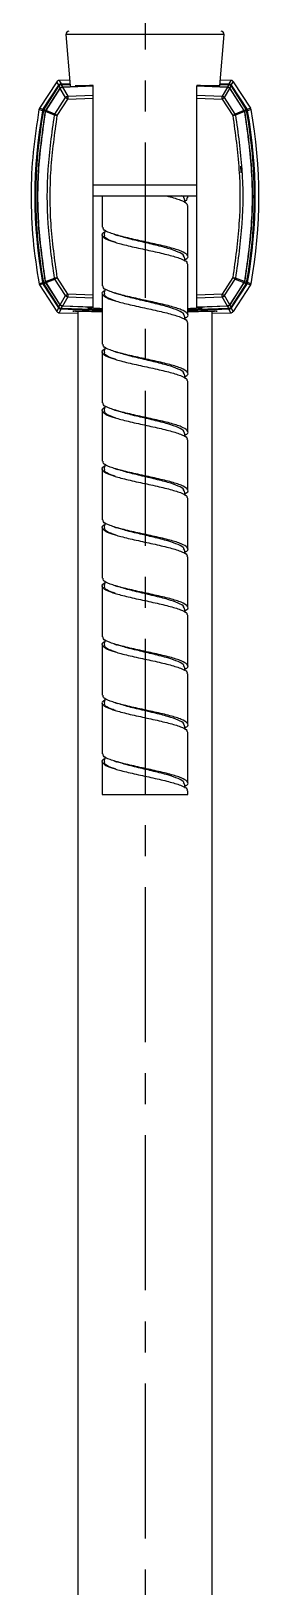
# Model space of a CAD drawing. Header units: millimetres. Extents: x 6110 to 6704, y -2661 to -1821.
# Drawn here: x 6573.2 to 6582.5, y -2282.8 to -2219.1 of the extents above; entities that cross this region are included whole.
import ezdxf

# ---------------------------------------------------------------- set-up
doc = ezdxf.new("R2010")
doc.units = ezdxf.units.MM
doc.header["$LTSCALE"] = 0.1
doc.linetypes.add('CENTERX2', pattern=[101.6, 63.5, -12.7, 12.7, -12.7])
doc.layers.get('0').update_dxf_attribs({"lineweight": 15})
doc.layers.add('CENTER', color=1, linetype='CENTERX2')

msp = doc.modelspace()

# ---------------------------------------------------------------- linework, layer by layer
at = {"linetype": 'Continuous', "lineweight": 25}
for p, q in [((6574.6031, -2219.2164), (6574.7788, -2221.3249)), ((6578.4939, -2219.2164), (6574.6031, -2219.2164)), ((6581.0805, -2219.2164), (6578.4939, -2219.2164)), ((6580.9048, -2221.3249), (6581.0805, -2219.2164)), ((6574.2296, -2221.1531), (6573.518, -2222.2406)), ((6574.3137, -2221.2995), (6574.2296, -2221.1531)), ((6574.3277, -2221.0967), (6574.3227, -2221.0971)), ((6574.7589, -2221.0855), (6574.3277, -2221.0967)), ((6574.3277, -2221.0967), (6574.4119, -2221.2431)), ((6581.356, -2221.0967), (6580.9248, -2221.0855)), ((6581.356, -2221.0967), (6581.2717, -2221.2431)), ((6581.356, -2221.0967), (6581.361, -2221.0971)), ((6581.37, -2221.2995), (6581.4541, -2221.1531)), ((6581.4541, -2221.1531), (6582.1659, -2222.241)), ((6573.661, -2222.297), (6574.3137, -2221.2995)), ((6573.6979, -2222.2979), (6574.3132, -2221.338)), ((6573.7805, -2222.3303), (6574.3623, -2221.4227)), ((6573.7889, -2222.3357), (6574.3707, -2221.428)), ((6574.1522, -2222.4776), (6574.5862, -2221.8004)), ((6574.3132, -2221.338), (6574.3623, -2221.4227)), ((6574.3707, -2221.428), (6574.3623, -2221.4227)), ((6574.5862, -2221.8004), (6574.3707, -2221.428)), ((6574.4119, -2221.2431), (6574.7706, -2221.2258)), ((6574.4121, -2221.2806), (6574.7737, -2221.2632)), ((6574.4121, -2221.2806), (6574.4613, -2221.3653)), ((6574.4613, -2221.3653), (6575.7169, -2221.314)), ((6574.4613, -2221.3653), (6574.4618, -2221.3752)), ((6574.4618, -2221.3752), (6575.7168, -2221.324)), ((6574.4618, -2221.3752), (6574.6777, -2221.7476)), ((6574.6777, -2221.7476), (6575.7168, -2221.7066)), ((6575.7169, -2221.314), (6575.7168, -2221.308)), ((6575.7168, -2221.324), (6575.7168, -2221.314)), ((6575.7168, -2221.7066), (6575.7168, -2221.324)), ((6579.9668, -2221.308), (6579.9668, -2221.314)), ((6579.9668, -2221.314), (6581.2224, -2221.3653)), ((6579.9668, -2221.314), (6579.9668, -2221.324)), ((6579.9668, -2221.324), (6581.2219, -2221.3752)), ((6579.9668, -2221.7066), (6579.9668, -2221.324)), ((6579.9668, -2221.7066), (6581.006, -2221.7476)), ((6580.91, -2221.2632), (6581.2716, -2221.2806)), ((6580.9131, -2221.2258), (6581.2717, -2221.2431)), ((6581.2219, -2221.3752), (6581.006, -2221.7476)), ((6581.0974, -2221.8005), (6581.313, -2221.428)), ((6581.5315, -2222.4776), (6581.0974, -2221.8005)), ((6581.2219, -2221.3752), (6581.2224, -2221.3653)), ((6581.2274, -2221.3656), (6581.2219, -2221.3752)), ((6581.2716, -2221.2806), (6581.2224, -2221.3653)), ((6581.2274, -2221.3656), (6581.2224, -2221.3653)), ((6581.313, -2221.428), (6581.3213, -2221.4227)), ((6581.313, -2221.428), (6581.8947, -2222.3357)), ((6581.3213, -2221.4227), (6581.3705, -2221.338)), ((6581.9031, -2222.3303), (6581.3213, -2221.4227)), ((6581.37, -2221.2995), (6582.0226, -2222.297)), ((6581.3705, -2221.338), (6581.9857, -2222.2979)), ((6573.518, -2222.2406), (6573.5001, -2222.2853)), ((6573.6426, -2222.3433), (6573.5001, -2222.2853)), ((6573.661, -2222.297), (6573.518, -2222.2406)), ((6573.7627, -2222.3757), (6573.6801, -2222.3432)), ((6573.7805, -2222.3303), (6573.6979, -2222.2979)), ((6573.7627, -2222.3757), (6573.7805, -2222.3303)), ((6573.7725, -2222.3775), (6573.7628, -2222.3757)), ((6573.7725, -2222.3775), (6573.7889, -2222.3357)), ((6574.1357, -2222.5199), (6573.7725, -2222.3775)), ((6573.7889, -2222.3357), (6573.7805, -2222.3303)), ((6574.1522, -2222.4776), (6573.7889, -2222.3357)), ((6574.2491, -2222.5397), (6574.6831, -2221.8625)), ((6574.6831, -2221.8625), (6575.7168, -2221.8217)), ((6575.7168, -2229.8903), (6575.7168, -2221.8217)), ((6579.9668, -2229.8903), (6579.9668, -2221.8217)), ((6579.9668, -2221.8217), (6581.0005, -2221.8625)), ((6581.0005, -2221.8625), (6581.4346, -2222.5397)), ((6581.8947, -2222.3357), (6581.5315, -2222.4776)), ((6581.9111, -2222.3775), (6581.548, -2222.5199)), ((6581.9031, -2222.3303), (6581.8947, -2222.3357)), ((6581.8947, -2222.3357), (6581.9111, -2222.3775)), ((6581.9857, -2222.2979), (6581.9031, -2222.3303)), ((6581.9031, -2222.3303), (6581.9209, -2222.3758)), ((6581.9209, -2222.3758), (6581.9111, -2222.3775)), ((6582.0035, -2222.3432), (6581.9209, -2222.3758)), ((6582.1659, -2222.241), (6582.0226, -2222.297)), ((6582.1835, -2222.2853), (6582.0411, -2222.3433)), ((6582.1835, -2222.2853), (6582.1659, -2222.241)), ((6574.1357, -2222.5199), (6574.1522, -2222.4776)), ((6581.5315, -2222.4776), (6581.548, -2222.5199)), ((6581.7799, -2224.8848), (6581.7638, -2224.606)), ((6575.7168, -2225.3726), (6578.3906, -2225.3726)), ((6578.3906, -2225.3726), (6579.9668, -2225.3726)), ((6576.0918, -2225.831), (6576.0918, -2227.1089)), ((6579.5918, -2225.9109), (6579.5918, -2225.831)), ((6579.5918, -2228.3068), (6579.5918, -2226.2263)), ((6576.0918, -2227.4242), (6576.0918, -2229.5047)), ((6579.5918, -2230.7026), (6579.5918, -2228.6222)), ((6573.5003, -2229.4277), (6573.6426, -2229.3687)), ((6573.5003, -2229.4277), (6573.5178, -2229.471)), ((6573.5178, -2229.471), (6573.661, -2229.415)), ((6574.3137, -2230.4126), (6573.661, -2229.415)), ((6573.6801, -2229.3689), (6573.7627, -2229.3363)), ((6573.6979, -2229.4142), (6573.7805, -2229.3818)), ((6574.3132, -2230.3741), (6573.6979, -2229.4142)), ((6573.7805, -2229.3818), (6573.7627, -2229.3363)), ((6573.7628, -2229.3363), (6573.7725, -2229.3346)), ((6573.7725, -2229.3346), (6574.1357, -2229.1922)), ((6573.7889, -2229.3764), (6573.7725, -2229.3346)), ((6573.7805, -2229.3818), (6573.7889, -2229.3764)), ((6574.3623, -2230.2894), (6573.7805, -2229.3818)), ((6573.7889, -2229.3764), (6574.1522, -2229.2345)), ((6574.3707, -2230.2841), (6573.7889, -2229.3764)), ((6574.1522, -2229.2345), (6574.1357, -2229.1922)), ((6574.5862, -2229.9116), (6574.1522, -2229.2345)), ((6574.6831, -2229.8496), (6574.249, -2229.1724)), ((6581.4346, -2229.1724), (6581.0005, -2229.8496)), ((6581.0974, -2229.9117), (6581.5315, -2229.2345)), ((6581.8947, -2229.3764), (6581.313, -2230.2841)), ((6581.3213, -2230.2894), (6581.9031, -2229.3818)), ((6582.0226, -2229.415), (6581.37, -2230.4126)), ((6581.9857, -2229.4142), (6581.3705, -2230.3741)), ((6581.548, -2229.1922), (6581.5315, -2229.2345)), ((6581.5315, -2229.2345), (6581.8947, -2229.3764)), ((6581.9111, -2229.3346), (6581.548, -2229.1922)), ((6581.9111, -2229.3346), (6581.8947, -2229.3764)), ((6581.9031, -2229.3818), (6581.8947, -2229.3764)), ((6581.9209, -2229.3363), (6581.9031, -2229.3818)), ((6581.9031, -2229.3818), (6581.9857, -2229.4142)), ((6581.9209, -2229.3363), (6581.9111, -2229.3346)), ((6582.0035, -2229.3689), (6581.9209, -2229.3363)), ((6582.0226, -2229.415), (6582.1656, -2229.4715)), ((6582.1835, -2229.4272), (6582.0411, -2229.3687)), ((6582.1656, -2229.4715), (6582.1834, -2229.4272)), ((6573.5178, -2229.471), (6574.2296, -2230.559)), ((6574.3707, -2230.2841), (6574.5862, -2229.9116)), ((6574.6777, -2229.9645), (6574.4618, -2230.3369)), ((6574.6777, -2229.9645), (6575.7168, -2230.0055)), ((6575.7168, -2229.8903), (6574.6831, -2229.8496)), ((6575.7168, -2230.3881), (6575.7168, -2230.0055)), ((6576.0918, -2229.8201), (6576.0918, -2231.9005)), ((6581.0005, -2229.8496), (6579.9668, -2229.8903)), ((6579.9668, -2230.0055), (6581.006, -2229.9645)), ((6579.9668, -2230.3881), (6579.9668, -2230.0055)), ((6581.2219, -2230.3369), (6581.006, -2229.9645)), ((6581.313, -2230.2841), (6581.0974, -2229.9117)), ((6582.1656, -2229.4715), (6581.4541, -2230.559)), ((6574.2296, -2230.559), (6574.3137, -2230.4126)), ((6574.3132, -2230.3741), (6574.3623, -2230.2894)), ((6574.3277, -2230.6154), (6574.3227, -2230.615)), ((6574.3277, -2230.6154), (6574.4119, -2230.469)), ((6574.3277, -2230.6154), (6575.0918, -2230.6352)), ((6574.3623, -2230.2894), (6574.3707, -2230.2841)), ((6574.4121, -2230.4315), (6574.4613, -2230.3468)), ((6574.4613, -2230.3468), (6574.4618, -2230.3369)), ((6575.7169, -2230.398), (6574.4613, -2230.3468)), ((6575.7168, -2230.3881), (6574.4618, -2230.3369)), ((6575.0918, -2230.5421), (6575.0918, -2297.8826)), ((6575.7167, -2230.4148), (6575.7169, -2230.398)), ((6575.7168, -2230.398), (6575.7168, -2230.3881)), ((6581.2224, -2230.3468), (6579.9667, -2230.398)), ((6579.9667, -2230.398), (6579.9668, -2230.4148)), ((6581.2219, -2230.3369), (6579.9668, -2230.3881)), ((6579.9668, -2230.398), (6579.9668, -2230.3881)), ((6580.5918, -2297.8826), (6580.5918, -2230.5421)), ((6580.5918, -2230.6352), (6581.356, -2230.6154)), ((6581.2224, -2230.3468), (6581.2219, -2230.3369)), ((6581.2716, -2230.4315), (6581.2224, -2230.3468)), ((6581.356, -2230.6154), (6581.2717, -2230.469)), ((6581.3213, -2230.2894), (6581.313, -2230.2841)), ((6581.3705, -2230.3741), (6581.3213, -2230.2894)), ((6581.356, -2230.6154), (6581.361, -2230.615)), ((6581.4541, -2230.559), (6581.37, -2230.4126)), ((6579.5918, -2233.0984), (6579.5918, -2231.018)), ((6576.0918, -2232.2159), (6576.0918, -2234.2964)), ((6579.5918, -2235.4943), (6579.5918, -2233.4138)), ((6576.0918, -2234.6117), (6576.0918, -2236.6922)), ((6579.5918, -2237.8901), (6579.5918, -2235.8097)), ((6576.0918, -2237.0076), (6576.0918, -2239.088)), ((6579.5918, -2240.2859), (6579.5918, -2238.2055)), ((6576.0918, -2239.4034), (6576.0918, -2241.4839)), ((6579.5918, -2242.6818), (6579.5918, -2240.6013)), ((6576.0918, -2241.7992), (6576.0918, -2243.8797)), ((6579.5918, -2245.0776), (6579.5918, -2242.9971)), ((6576.0918, -2244.1951), (6576.0918, -2246.2755)), ((6579.5918, -2247.4734), (6579.5918, -2245.393)), ((6576.0918, -2246.5909), (6576.0918, -2248.6714)), ((6579.5918, -2249.8693), (6579.5918, -2247.7888)), ((6576.0918, -2248.9867), (6576.0918, -2250.331)), ((6576.0918, -2250.331), (6579.5918, -2250.331)), ((6579.5918, -2250.331), (6579.5918, -2250.1846))]:
    msp.add_line(p, q, dxfattribs=at)
at = {"linetype": 'Continuous', "lineweight": 25, "flags": 128}
for points in [[(6574.6777, -2221.7476), (6574.6781, -2221.7559), (6574.6786, -2221.7665), (6574.6792, -2221.7792), (6574.6799, -2221.7936), (6574.6806, -2221.8095), (6574.6814, -2221.8265), (6574.6822, -2221.8443), (6574.6831, -2221.8625)], [(6581.006, -2229.9645), (6581.0056, -2229.9562), (6581.0051, -2229.9456), (6581.0045, -2229.9329), (6581.0038, -2229.9185), (6581.003, -2229.9026), (6581.0022, -2229.8855), (6581.0014, -2229.8678), (6581.0005, -2229.8496)], [(6576.0918, -2230.5334), (6575.2689, -2230.5071), (6574.4119, -2230.469)], [(6576.0918, -2230.4959), (6575.269, -2230.4696), (6574.4121, -2230.4315)], [(6581.2716, -2230.4315), (6580.4146, -2230.4696), (6579.5918, -2230.4959)], [(6581.2717, -2230.469), (6580.4147, -2230.5071), (6579.5918, -2230.5334)]]:
    msp.add_lwpolyline(points, dxfattribs=at)
at = {"linetype": 'Continuous', "lineweight": 25}
for centre, radius, start, end in [((6574.7277, -2219.206), 0.125, 90, 184.763642), ((6580.956, -2219.206), 0.125, 355.236358, 90), ((6593.1793, -2225.856), 19.85, 169.807163, 190.192837), ((6593.2168, -2225.856), 19.85, 169.806807, 190.193191), ((6562.4668, -2225.856), 19.85, 349.806807, 10.193191), ((6562.5043, -2225.856), 19.85, 349.807163, 10.192837), ((6562.5043, -2225.856), 20.0005, 349.71435, 10.284188)]:
    msp.add_arc(centre, radius, start, end, dxfattribs=at)
for centre, major_axis, ratio, start_param, end_param in [((6574.3328, -2221.2191), (0.0908, 0.0862), 0.9774742, 1.7677871, 1.8079454), ((6581.3509, -2221.2191), (0.0908, -0.0862), 0.9774742, 1.3336791, 1.3737923), ((6574.4184, -2221.4054), (-0.0627, 0.1081), 0.9999518, 5.8083542, 6.7583587), ((6574.4183, -2221.3679), (0.0623, -0.1084), 0.9999521, 2.6709986, 3.6116204), ((6581.2652, -2221.4054), (0.0627, 0.1081), 0.9999518, 5.8080229, 6.7580101), ((6581.2654, -2221.3679), (-0.0623, -0.1084), 0.9999521, 2.6715332, 3.6121875), ((6573.8032, -2222.3653), (-0.1164, 0.0456), 0.9999604, 6.0869218, 6.4790046), ((6581.8805, -2222.3653), (-0.1164, -0.0456), 0.9999604, 2.9457691, 3.3378683), ((6573.8032, -2229.3467), (-0.1164, -0.0456), 0.9999604, 6.0873617, 6.4794551), ((6581.8805, -2229.3467), (-0.1164, 0.0456), 0.9999604, 2.9453287, 3.3374119), ((6574.3328, -2230.493), (0.0908, -0.0862), 0.9774742, 4.4752717, 4.5154051), ((6574.4184, -2230.3066), (-0.0627, -0.1081), 0.9999518, 5.8080228, 6.758015), ((6574.4183, -2230.3441), (-0.0623, -0.1084), 0.9999521, 5.8131576, 6.7537794), ((6581.2652, -2230.3066), (0.0627, -0.1081), 0.9999518, 5.8083542, 6.7583587), ((6581.2654, -2230.3441), (-0.0623, 0.1084), 0.9999521, 2.6710164, 3.6116204), ((6581.3509, -2230.493), (0.0908, 0.0862), 0.9774742, 4.9093692, 4.9495382)]:
    msp.add_ellipse(centre, major_axis=major_axis, ratio=ratio, start_param=start_param, end_param=end_param, dxfattribs=at)
for points, knots in [([(6574.3227, -2221.0971), (6574.3091, -2221.0997), (6574.282, -2221.1048), (6574.2513, -2221.1255), (6574.2376, -2221.1426), (6574.2324, -2221.1489)], [0, 0, 0, 0, 0.3850176, 0.7698138, 1, 1, 1, 1]), ([(6581.4512, -2221.1489), (6581.4422, -2221.1385), (6581.424, -2221.1177), (6581.3907, -2221.1016), (6581.3691, -2221.0983), (6581.361, -2221.0971)], [0, 0, 0, 0, 0.3850283, 0.7698471, 1, 1, 1, 1]), ([(6574.3623, -2221.4227), (6574.3682, -2221.4147), (6574.3801, -2221.3987), (6574.4043, -2221.3811), (6574.4317, -2221.3688), (6574.4514, -2221.3664), (6574.4613, -2221.3653)], [0, 0, 0, 0, 0.2499525, 0.4999909, 0.7500142, 1, 1, 1, 1]), ([(6574.3707, -2221.428), (6574.3765, -2221.4212), (6574.3882, -2221.4075), (6574.4105, -2221.3917), (6574.4352, -2221.3798), (6574.4529, -2221.3767), (6574.4618, -2221.3752)], [0, 0, 0, 0, 0.2498691, 0.5002017, 0.7500208, 1, 1, 1, 1]), ([(6574.5862, -2221.8004), (6574.5928, -2221.7929), (6574.6046, -2221.7793), (6574.6278, -2221.7633), (6574.6519, -2221.7523), (6574.6696, -2221.749), (6574.6777, -2221.7476)], [0, 0, 0, 0, 0.2769608, 0.5000139, 0.7712103, 1, 1, 1, 1]), ([(6574.6831, -2221.8625), (6574.6728, -2221.8559), (6574.6523, -2221.8428), (6574.6243, -2221.8248), (6574.6007, -2221.8097), (6574.591, -2221.8035), (6574.5862, -2221.8004)], [0, 0, 0, 0, 0.2500203, 0.5000176, 0.7500089, 1, 1, 1, 1]), ([(6575.7168, -2221.308), (6575.5088, -2221.3132), (6575.1804, -2221.3214), (6575.0365, -2221.3238), (6574.9837, -2221.3247)], [0, 0, 0, 0, 0.6337833, 1, 1, 1, 1]), ([(6575.7168, -2221.8217), (6575.7168, -2221.8096), (6575.7168, -2221.7852), (6575.7168, -2221.752), (6575.7168, -2221.7237), (6575.7168, -2221.7123), (6575.7168, -2221.7066)], [0, 0, 0, 0, 0.248803, 0.4979326, 0.7478117, 1, 1, 1, 1]), ([(6580.8596, -2221.3247), (6580.8565, -2221.3258), (6580.8469, -2221.3292), (6580.5563, -2221.3223), (6580.1634, -2221.3127), (6579.9668, -2221.308)], [0, 0, 0, 0, 0.1915689, 0.5955999, 1, 1, 1, 1]), ([(6579.9668, -2221.8217), (6579.9668, -2221.8094), (6579.9668, -2221.7849), (6579.9668, -2221.7517), (6579.9668, -2221.7235), (6579.9668, -2221.7122), (6579.9668, -2221.7066)], [0, 0, 0, 0, 0.2509037, 0.5021793, 0.7499007, 1, 1, 1, 1]), ([(6581.0005, -2221.8625), (6581.0011, -2221.8503), (6581.0023, -2221.826), (6581.0038, -2221.7944), (6581.0048, -2221.7715), (6581.0055, -2221.7579), (6581.0058, -2221.7514), (6581.0059, -2221.7487), (6581.006, -2221.7479), (6581.006, -2221.7477), (6581.006, -2221.7476)], [0, 0, 0, 0, 0.2497495, 0.4994869, 0.7094614, 0.862969, 0.9598319, 0.9870005, 0.9952414, 1, 1, 1, 1]), ([(6581.0005, -2221.8625), (6581.0108, -2221.8559), (6581.0313, -2221.8428), (6581.0594, -2221.8248), (6581.083, -2221.8097), (6581.0926, -2221.8035), (6581.0974, -2221.8005)], [0, 0, 0, 0, 0.2500093, 0.4999966, 0.7499798, 1, 1, 1, 1]), ([(6581.006, -2221.7476), (6581.0158, -2221.7495), (6581.0335, -2221.7529), (6581.0589, -2221.7651), (6581.0805, -2221.7805), (6581.0921, -2221.7942), (6581.0974, -2221.8005)], [0, 0, 0, 0, 0.2770485, 0.4997481, 0.7712801, 1, 1, 1, 1]), ([(6581.2219, -2221.3752), (6581.2307, -2221.3769), (6581.2483, -2221.3802), (6581.2732, -2221.3917), (6581.2956, -2221.4074), (6581.3072, -2221.4212), (6581.313, -2221.428)], [0, 0, 0, 0, 0.2499374, 0.5003121, 0.7501973, 1, 1, 1, 1]), ([(6581.2274, -2221.3656), (6581.2368, -2221.3671), (6581.2556, -2221.37), (6581.2815, -2221.3825), (6581.3044, -2221.3997), (6581.3157, -2221.415), (6581.3213, -2221.4227)], [0, 0, 0, 0, 0.2499901, 0.5000188, 0.7499527, 1, 1, 1, 1]), ([(6573.5001, -2222.2853), (6573.4097, -2222.8673), (6573.2289, -2224.0312), (6573.1556, -2225.8176), (6573.2216, -2227.624), (6573.4074, -2228.8265), (6573.5003, -2229.4277)], [0, 0, 0, 0, 0.2459439, 0.4918866, 0.7459429, 1, 1, 1, 1]), ([(6573.7627, -2229.3363), (6573.6529, -2228.5665), (6573.4334, -2227.0269), (6573.4334, -2224.6851), (6573.6529, -2223.1455), (6573.7627, -2222.3757)], [0, 0, 0, 0, 0.3333334, 0.6666666, 1, 1, 1, 1]), ([(6573.7725, -2229.3346), (6573.6628, -2228.5652), (6573.4433, -2227.0264), (6573.4433, -2224.6857), (6573.6628, -2223.1469), (6573.7725, -2222.3775)], [0, 0, 0, 0, 0.33333302, 0.66666483, 1, 1, 1, 1]), ([(6573.6426, -2222.3433), (6573.6463, -2222.3296), (6573.6507, -2222.3134), (6573.6596, -2222.2993), (6573.661, -2222.297)], [0, 0, 0, 0, 0.8414679, 1, 1, 1, 1]), ([(6581.9111, -2222.3775), (6582.0209, -2223.1469), (6582.2403, -2224.6857), (6582.2403, -2227.0264), (6582.0209, -2228.5652), (6581.9111, -2229.3346)], [0, 0, 0, 0, 0.33333373, 0.66666624, 1, 1, 1, 1]), ([(6581.9209, -2222.3758), (6582.0307, -2223.1455), (6582.2503, -2224.6851), (6582.2503, -2227.027), (6582.0307, -2228.5665), (6581.9209, -2229.3363)], [0, 0, 0, 0, 0.3333334, 0.6666666, 1, 1, 1, 1]), ([(6582.0226, -2222.297), (6582.0293, -2222.3095), (6582.0373, -2222.3244), (6582.0405, -2222.3407), (6582.0411, -2222.3433)], [0, 0, 0, 0, 0.8414617, 1, 1, 1, 1]), ([(6574.1357, -2229.1922), (6574.0328, -2228.4541), (6573.827, -2226.978), (6573.827, -2224.7341), (6574.0328, -2223.258), (6574.1357, -2222.5199)], [0, 0, 0, 0, 0.3333334, 0.6666667, 1, 1, 1, 1]), ([(6574.249, -2229.1724), (6574.1468, -2228.4389), (6573.9421, -2226.9713), (6573.9421, -2224.7407), (6574.1468, -2223.2732), (6574.2491, -2222.5397)], [0, 0, 0, 0, 0.3332345, 0.6667562, 1, 1, 1, 1]), ([(6574.2491, -2222.5397), (6574.2364, -2222.5375), (6574.2124, -2222.5333), (6574.1795, -2222.5275), (6574.1524, -2222.5228), (6574.1412, -2222.5208), (6574.1357, -2222.5199)], [0, 0, 0, 0, 0.2635587, 0.4999776, 0.7553907, 1, 1, 1, 1]), ([(6574.2491, -2222.5397), (6574.2388, -2222.5331), (6574.2183, -2222.5199), (6574.1902, -2222.502), (6574.1666, -2222.4868), (6574.157, -2222.4807), (6574.1522, -2222.4776)], [0, 0, 0, 0, 0.2500286, 0.5000235, 0.7499713, 1, 1, 1, 1]), ([(6581.4346, -2222.5397), (6581.4449, -2222.5331), (6581.4654, -2222.52), (6581.4934, -2222.502), (6581.5171, -2222.4869), (6581.5267, -2222.4807), (6581.5315, -2222.4776)], [0, 0, 0, 0, 0.2500189, 0.5000148, 0.7500047, 1, 1, 1, 1]), ([(6581.548, -2222.5199), (6581.5423, -2222.5209), (6581.5311, -2222.5229), (6581.5034, -2222.5277), (6581.4706, -2222.5334), (6581.4466, -2222.5376), (6581.4346, -2222.5397)], [0, 0, 0, 0, 0.2500083, 0.4999852, 0.7499829, 1, 1, 1, 1]), ([(6581.4346, -2222.5397), (6581.5369, -2223.2732), (6581.7415, -2224.7407), (6581.7415, -2226.9713), (6581.5369, -2228.4389), (6581.4346, -2229.1724)], [0, 0, 0, 0, 0.3332345, 0.6667562, 1, 1, 1, 1]), ([(6581.548, -2222.5199), (6581.6508, -2223.258), (6581.8566, -2224.7341), (6581.8566, -2226.978), (6581.6508, -2228.4541), (6581.548, -2229.1922)], [0, 0, 0, 0, 0.3333334, 0.6666667, 1, 1, 1, 1]), ([(6575.7168, -2225.831), (6575.7882, -2225.831), (6575.9064, -2225.831), (6576.2543, -2225.831), (6576.6069, -2225.831), (6577.0146, -2225.831), (6577.5784, -2225.831), (6578.0098, -2225.831), (6578.2903, -2225.831)], [0, 0, 0, 0, 0.2054903, 0.3401517, 0.4776689, 0.6151881, 0.7498488, 1, 1, 1, 1]), ([(6578.2903, -2225.831), (6578.5586, -2225.831), (6578.9713, -2225.831), (6579.4247, -2225.831), (6579.7118, -2225.831), (6579.8968, -2225.831), (6579.9507, -2225.831), (6579.9668, -2225.831)], [0, 0, 0, 0, 0.3480355, 0.5353881, 0.7267181, 0.9180496, 1, 1, 1, 1]), ([(6578.727, -2225.831), (6578.7521, -2225.8369), (6578.9904, -2225.8927), (6579.3099, -2225.9984), (6579.5822, -2226.1243), (6579.5644, -2226.2003), (6579.5583, -2226.2263)], [0, 0, 0, 0, 0.0445749, 0.4233928, 0.8022121, 1, 1, 1, 1]), ([(6579.4232, -2225.9244), (6579.4307, -2225.9093), (6579.4463, -2225.8782), (6579.3866, -2225.8471), (6579.3558, -2225.831)], [0, 0, 0, 0, 0.483397, 1, 1, 1, 1]), ([(6579.4918, -2226.1126), (6579.4888, -2226.0996), (6579.4744, -2226.0367), (6579.4603, -2225.9736), (6579.4491, -2225.9236)], [0, 0, 0, 0, 0.2059799, 1, 1, 1, 1]), ([(6579.4744, -2226.0361), (6579.5024, -2226.023), (6579.5916, -2225.9813), (6579.5722, -2225.9396), (6579.5589, -2225.9109)], [0, 0, 0, 0, 0.3134509, 1, 1, 1, 1]), ([(6576.1918, -2227.3105), (6576.1689, -2227.3223), (6576.0498, -2227.3841), (6576.0884, -2227.4845), (6576.2721, -2227.6116), (6576.5531, -2227.7113), (6576.9467, -2227.822), (6577.4768, -2227.9451), (6578.1762, -2228.0947), (6578.8287, -2228.2445), (6579.3177, -2228.3942), (6579.5813, -2228.5201), (6579.5642, -2228.5961), (6579.5583, -2228.6222)], [0, 0, 0, 0, 0.0271013, 0.141181, 0.2294779, 0.3176391, 0.3700347, 0.4841147, 0.598195, 0.7122759, 0.8263564, 0.9404367, 1, 1, 1, 1]), ([(6579.4744, -2228.432), (6579.5009, -2228.4189), (6579.6283, -2228.3559), (6579.6001, -2228.243), (6579.3662, -2228.0932), (6578.8812, -2227.9435), (6578.2429, -2227.7938), (6577.543, -2227.644), (6576.8857, -2227.4943), (6576.386, -2227.3445), (6576.1088, -2227.2161), (6576.1204, -2227.1375), (6576.1247, -2227.1089)], [0, 0, 0, 0, 0.02965575, 0.14282933, 0.25600298, 0.36917707, 0.48235096, 0.59552508, 0.70869921, 0.82187288, 0.93504637, 1, 1, 1, 1]), ([(6576.2092, -2227.234), (6576.2064, -2227.2466), (6576.1923, -2227.3091), (6576.1779, -2227.3716), (6576.1663, -2227.4216)], [0, 0, 0, 0, 0.2000179, 1, 1, 1, 1]), ([(6576.6364, -2227.7276), (6576.5663, -2227.7057), (6576.3359, -2227.634), (6576.164, -2227.5319), (6576.188, -2227.4516), (6576.1971, -2227.4213)], [0, 0, 0, 0, 0.2139123, 0.70283755, 1, 1, 1, 1]), ([(6576.5615, -2227.3948), (6576.5866, -2227.4029), (6576.6364, -2227.4189), (6576.6853, -2227.4352), (6576.7096, -2227.4433)], [0, 0, 0, 0, 0.50197229, 1, 1, 1, 1]), ([(6579.4232, -2228.3202), (6579.4274, -2228.3052), (6579.4455, -2228.2402), (6579.2273, -2228.1254), (6578.7987, -2227.9756), (6578.2046, -2227.8259), (6577.5679, -2227.6761), (6577.0337, -2227.5483), (6576.8086, -2227.4704), (6576.7278, -2227.4424)], [0, 0, 0, 0, 0.05139697, 0.22198183, 0.39256839, 0.5631542, 0.73374049, 0.9043275, 1, 1, 1, 1]), ([(6579.4918, -2228.5084), (6579.4888, -2228.4954), (6579.4744, -2228.4325), (6579.4603, -2228.3695), (6579.4491, -2228.3195)], [0, 0, 0, 0, 0.2059799, 1, 1, 1, 1]), ([(6573.661, -2229.415), (6573.6543, -2229.4025), (6573.6463, -2229.3877), (6573.6431, -2229.3713), (6573.6426, -2229.3687)], [0, 0, 0, 0, 0.8414617, 1, 1, 1, 1]), ([(6574.1357, -2229.1922), (6574.1413, -2229.1912), (6574.1526, -2229.1892), (6574.1802, -2229.1844), (6574.213, -2229.1787), (6574.237, -2229.1745), (6574.249, -2229.1724)], [0, 0, 0, 0, 0.2500037, 0.4999824, 0.7499934, 1, 1, 1, 1]), ([(6574.1522, -2229.2345), (6574.157, -2229.2314), (6574.1666, -2229.2252), (6574.1902, -2229.2101), (6574.2182, -2229.1921), (6574.2388, -2229.1789), (6574.249, -2229.1724)], [0, 0, 0, 0, 0.2499973, 0.4999812, 0.7499791, 1, 1, 1, 1]), ([(6581.5315, -2229.2345), (6581.5267, -2229.2314), (6581.517, -2229.2252), (6581.4934, -2229.2101), (6581.4654, -2229.1921), (6581.4449, -2229.179), (6581.4346, -2229.1724)], [0, 0, 0, 0, 0.2500269, 0.5000197, 0.7499782, 1, 1, 1, 1]), ([(6581.4346, -2229.1724), (6581.4473, -2229.1746), (6581.4713, -2229.1788), (6581.5042, -2229.1845), (6581.5313, -2229.1893), (6581.5425, -2229.1912), (6581.548, -2229.1922)], [0, 0, 0, 0, 0.2635587, 0.4999776, 0.7553907, 1, 1, 1, 1]), ([(6582.0411, -2229.3687), (6582.0373, -2229.3824), (6582.0329, -2229.3987), (6582.024, -2229.4128), (6582.0226, -2229.415)], [0, 0, 0, 0, 0.8412092, 1, 1, 1, 1]), ([(6574.5862, -2229.9116), (6574.591, -2229.9086), (6574.6006, -2229.9024), (6574.6243, -2229.8873), (6574.6523, -2229.8693), (6574.6728, -2229.8561), (6574.6831, -2229.8496)], [0, 0, 0, 0, 0.2500014, 0.5000078, 0.7500139, 1, 1, 1, 1]), ([(6574.6777, -2229.9645), (6574.6679, -2229.9626), (6574.6502, -2229.9592), (6574.6248, -2229.947), (6574.6032, -2229.9316), (6574.5915, -2229.9179), (6574.5862, -2229.9116)], [0, 0, 0, 0, 0.2771347, 0.4998748, 0.7712854, 1, 1, 1, 1]), ([(6574.6831, -2229.8496), (6574.6825, -2229.8617), (6574.6814, -2229.8861), (6574.6799, -2229.9177), (6574.6788, -2229.9406), (6574.6782, -2229.9542), (6574.6779, -2229.9607), (6574.6777, -2229.9634), (6574.6777, -2229.9642), (6574.6777, -2229.9644), (6574.6777, -2229.9645)], [0, 0, 0, 0, 0.2497597, 0.4995073, 0.7094904, 0.8630042, 0.959871, 0.9870407, 0.995282, 1, 1, 1, 1]), ([(6575.7168, -2230.0055), (6575.7168, -2229.9998), (6575.7168, -2229.9886), (6575.7168, -2229.9605), (6575.7168, -2229.9273), (6575.7168, -2229.9027), (6575.7168, -2229.8903)], [0, 0, 0, 0, 0.2485756, 0.4976482, 0.747605, 1, 1, 1, 1]), ([(6576.1811, -2229.7124), (6576.1623, -2229.7222), (6576.0482, -2229.782), (6576.0891, -2229.8804), (6576.2719, -2230.0074), (6576.5531, -2230.1072), (6576.9467, -2230.2178), (6577.4768, -2230.3409), (6578.1762, -2230.4906), (6578.8287, -2230.6403), (6579.3177, -2230.7901), (6579.5813, -2230.916), (6579.5642, -2230.9919), (6579.5583, -2231.018)], [0, 0, 0, 0, 0.0225975, 0.1372054, 0.2259111, 0.3144805, 0.3671181, 0.4817268, 0.5963353, 0.7109443, 0.8255529, 0.9401615, 1, 1, 1, 1]), ([(6579.4744, -2230.8278), (6579.5009, -2230.8147), (6579.6283, -2230.7517), (6579.6001, -2230.6388), (6579.3662, -2230.4891), (6578.8812, -2230.3393), (6578.2429, -2230.1896), (6577.543, -2230.0399), (6576.8857, -2229.8901), (6576.386, -2229.7404), (6576.1088, -2229.6119), (6576.1204, -2229.5333), (6576.1247, -2229.5047)], [0, 0, 0, 0, 0.0296552, 0.1428294, 0.2560031, 0.3691767, 0.4823507, 0.5955249, 0.7086991, 0.8218728, 0.9350469, 1, 1, 1, 1]), ([(6576.2092, -2229.6299), (6576.2064, -2229.6424), (6576.1923, -2229.705), (6576.1779, -2229.7675), (6576.1663, -2229.8175)], [0, 0, 0, 0, 0.2000028, 1, 1, 1, 1]), ([(6576.6364, -2230.1234), (6576.5663, -2230.1016), (6576.3359, -2230.0298), (6576.164, -2229.9277), (6576.188, -2229.8475), (6576.1971, -2229.8171)], [0, 0, 0, 0, 0.2139123, 0.70284, 1, 1, 1, 1]), ([(6576.5615, -2229.7906), (6576.5866, -2229.7987), (6576.6364, -2229.8148), (6576.6853, -2229.8311), (6576.7096, -2229.8392)], [0, 0, 0, 0, 0.5019994, 1, 1, 1, 1]), ([(6579.4232, -2230.716), (6579.4274, -2230.701), (6579.4455, -2230.636), (6579.2273, -2230.5212), (6578.7987, -2230.3714), (6578.2046, -2230.2217), (6577.5679, -2230.072), (6577.0337, -2229.9441), (6576.8086, -2229.8662), (6576.7278, -2229.8382)], [0, 0, 0, 0, 0.05139697, 0.22198274, 0.39256931, 0.5631542, 0.73374049, 0.9043275, 1, 1, 1, 1]), ([(6579.9668, -2230.0055), (6579.9668, -2229.9998), (6579.9668, -2229.9884), (6579.9668, -2229.9601), (6579.9668, -2229.9269), (6579.9668, -2229.9026), (6579.9668, -2229.8903)], [0, 0, 0, 0, 0.2506655, 0.5018944, 0.7497042, 1, 1, 1, 1]), ([(6581.0005, -2229.8496), (6581.0108, -2229.8561), (6581.0313, -2229.8693), (6581.0594, -2229.8873), (6581.083, -2229.9024), (6581.0926, -2229.9086), (6581.0974, -2229.9117)], [0, 0, 0, 0, 0.2500209, 0.5000188, 0.7500027, 1, 1, 1, 1]), ([(6581.0974, -2229.9117), (6581.0909, -2229.9192), (6581.0791, -2229.9328), (6581.0559, -2229.9488), (6581.0317, -2229.9598), (6581.0141, -2229.963), (6581.006, -2229.9645)], [0, 0, 0, 0, 0.2769729, 0.5000216, 0.7712298, 1, 1, 1, 1]), ([(6574.2324, -2230.5631), (6574.2415, -2230.5736), (6574.2596, -2230.5944), (6574.2929, -2230.6105), (6574.3146, -2230.6138), (6574.3227, -2230.615)], [0, 0, 0, 0, 0.3850489, 0.7698762, 1, 1, 1, 1]), ([(6574.4613, -2230.3468), (6574.4514, -2230.3456), (6574.4317, -2230.3433), (6574.4043, -2230.331), (6574.3801, -2230.3133), (6574.3682, -2230.2974), (6574.3623, -2230.2894)], [0, 0, 0, 0, 0.2500183, 0.4999889, 0.7500261, 1, 1, 1, 1]), ([(6574.4618, -2230.3369), (6574.453, -2230.3352), (6574.4353, -2230.3319), (6574.4105, -2230.3203), (6574.3878, -2230.3048), (6574.3764, -2230.291), (6574.3707, -2230.2841)], [0, 0, 0, 0, 0.2498571, 0.5002189, 0.75001921, 1, 1, 1, 1]), ([(6575.0918, -2230.5607), (6575.0368, -2230.557), (6574.9194, -2230.5491), (6574.8664, -2230.5426), (6574.9039, -2230.5417), (6574.9171, -2230.5413)], [0, 0, 0, 0, 0.3644539, 0.7772441, 1, 1, 1, 1]), ([(6574.9171, -2230.5413), (6574.9235, -2230.5408), (6574.9438, -2230.5393), (6575.097, -2230.5418), (6575.3689, -2230.5479), (6575.704, -2230.556), (6575.9749, -2230.5614), (6576.0918, -2230.5637)], [0, 0, 0, 0, 0.10902, 0.345907, 0.5828593, 0.8199226, 1, 1, 1, 1]), ([(6576.0918, -2230.447), (6576.0195, -2230.4444), (6575.8151, -2230.4372), (6575.6093, -2230.4263), (6575.491, -2230.4172), (6575.5156, -2230.413), (6575.6501, -2230.4142), (6575.7167, -2230.4148)], [0, 0, 0, 0, 0.1210191, 0.3422984, 0.5628639, 0.7832205, 1, 1, 1, 1]), ([(6579.4918, -2230.9042), (6579.4888, -2230.8913), (6579.4744, -2230.8283), (6579.4603, -2230.7653), (6579.4491, -2230.7153)], [0, 0, 0, 0, 0.2059799, 1, 1, 1, 1]), ([(6579.9668, -2230.4148), (6580.0348, -2230.4142), (6580.17, -2230.413), (6580.1919, -2230.4174), (6580.0724, -2230.4264), (6579.8688, -2230.4372), (6579.6651, -2230.4444), (6579.5918, -2230.4469)], [0, 0, 0, 0, 0.2218451, 0.4416465, 0.6588651, 0.8773429, 1, 1, 1, 1]), ([(6579.5918, -2230.5637), (6579.7087, -2230.5614), (6579.9795, -2230.556), (6580.3144, -2230.5479), (6580.587, -2230.5418), (6580.7424, -2230.5393), (6580.7629, -2230.5409), (6580.77, -2230.5415)], [0, 0, 0, 0, 0.177361, 0.4110659, 0.6446911, 0.8781903, 1, 1, 1, 1]), ([(6580.77, -2230.5415), (6580.7814, -2230.5418), (6580.8169, -2230.5427), (6580.7643, -2230.5491), (6580.6469, -2230.557), (6580.5918, -2230.5607)], [0, 0, 0, 0, 0.2025313, 0.6259963, 1, 1, 1, 1]), ([(6581.313, -2230.2841), (6581.3071, -2230.2909), (6581.2955, -2230.3045), (6581.2731, -2230.3204), (6581.2484, -2230.3323), (6581.2307, -2230.3353), (6581.2219, -2230.3369)], [0, 0, 0, 0, 0.2498761, 0.5002158, 0.7499845, 1, 1, 1, 1]), ([(6581.3213, -2230.2894), (6581.3154, -2230.2974), (6581.3036, -2230.3133), (6581.2793, -2230.331), (6581.2519, -2230.3433), (6581.2322, -2230.3456), (6581.2224, -2230.3468)], [0, 0, 0, 0, 0.24996711, 0.50001016, 0.74998846, 1, 1, 1, 1]), ([(6581.361, -2230.615), (6581.3745, -2230.6124), (6581.4017, -2230.6072), (6581.4323, -2230.5866), (6581.4461, -2230.5695), (6581.4512, -2230.5631)], [0, 0, 0, 0, 0.3850264, 0.7698314, 1, 1, 1, 1]), ([(6579.4744, -2233.2236), (6579.5009, -2233.2105), (6579.6283, -2233.1476), (6579.6001, -2233.0346), (6579.3662, -2232.8849), (6578.8812, -2232.7352), (6578.2429, -2232.5854), (6577.543, -2232.4357), (6576.8857, -2232.286), (6576.386, -2232.1362), (6576.1088, -2232.0077), (6576.1204, -2231.9292), (6576.1247, -2231.9005)], [0, 0, 0, 0, 0.0296552, 0.1428294, 0.2560031, 0.3691773, 0.4823512, 0.5955254, 0.7086991, 0.8218728, 0.9350469, 1, 1, 1, 1]), ([(6576.1918, -2232.1021), (6576.1689, -2232.114), (6576.0498, -2232.1758), (6576.0884, -2232.2762), (6576.2721, -2232.4032), (6576.5531, -2232.503), (6576.9467, -2232.6137), (6577.4768, -2232.7368), (6578.1762, -2232.8864), (6578.8287, -2233.0361), (6579.3177, -2233.1859), (6579.5813, -2233.3118), (6579.5642, -2233.3878), (6579.5583, -2233.4138)], [0, 0, 0, 0, 0.0271013, 0.141181, 0.2294779, 0.3176397, 0.3700347, 0.4841152, 0.5981955, 0.7122759, 0.8263564, 0.9404367, 1, 1, 1, 1]), ([(6576.2092, -2232.0257), (6576.2064, -2232.0382), (6576.1923, -2232.1008), (6576.1779, -2232.1633), (6576.1663, -2232.2133)], [0, 0, 0, 0, 0.2000028, 1, 1, 1, 1]), ([(6576.6364, -2232.5192), (6576.5663, -2232.4974), (6576.3359, -2232.4256), (6576.164, -2232.3236), (6576.188, -2232.2433), (6576.1971, -2232.213)], [0, 0, 0, 0, 0.2139099, 0.7028375, 1, 1, 1, 1]), ([(6576.5615, -2232.1865), (6576.5866, -2232.1946), (6576.6364, -2232.2106), (6576.6853, -2232.2269), (6576.7096, -2232.235)], [0, 0, 0, 0, 0.5019994, 1, 1, 1, 1]), ([(6579.4232, -2233.1119), (6579.4274, -2233.0968), (6579.4455, -2233.0319), (6579.2273, -2232.917), (6578.7987, -2232.7673), (6578.2046, -2232.6175), (6577.5679, -2232.4678), (6577.0337, -2232.34), (6576.8086, -2232.2621), (6576.7278, -2232.2341)], [0, 0, 0, 0, 0.0513961, 0.221982, 0.3925688, 0.5631547, 0.7337412, 0.9043283, 1, 1, 1, 1]), ([(6579.4918, -2233.3001), (6579.4888, -2233.2871), (6579.4744, -2233.2242), (6579.4603, -2233.1611), (6579.4491, -2233.1111)], [0, 0, 0, 0, 0.2059799, 1, 1, 1, 1]), ([(6576.1918, -2234.498), (6576.1689, -2234.5098), (6576.0498, -2234.5716), (6576.0884, -2234.672), (6576.2721, -2234.7991), (6576.5531, -2234.8988), (6576.9467, -2235.0095), (6577.4768, -2235.1326), (6578.1762, -2235.2822), (6578.8287, -2235.432), (6579.3177, -2235.5817), (6579.5813, -2235.7076), (6579.5642, -2235.7836), (6579.5583, -2235.8097)], [0, 0, 0, 0, 0.0271013, 0.141181, 0.2294779, 0.3176391, 0.3700347, 0.4841147, 0.598195, 0.7122759, 0.8263564, 0.9404367, 1, 1, 1, 1]), ([(6579.4744, -2235.6195), (6579.5009, -2235.6064), (6579.6283, -2235.5434), (6579.6001, -2235.4305), (6579.3662, -2235.2807), (6578.8812, -2235.131), (6578.2429, -2234.9813), (6577.543, -2234.8315), (6576.8857, -2234.6818), (6576.386, -2234.532), (6576.1088, -2234.4036), (6576.1204, -2234.325), (6576.1247, -2234.2964)], [0, 0, 0, 0, 0.02965575, 0.14282933, 0.25600298, 0.36917707, 0.48235096, 0.59552508, 0.70869921, 0.82187288, 0.93504637, 1, 1, 1, 1]), ([(6576.2092, -2234.4215), (6576.2064, -2234.4341), (6576.1923, -2234.4966), (6576.1779, -2234.5591), (6576.1663, -2234.6091)], [0, 0, 0, 0, 0.2000179, 1, 1, 1, 1]), ([(6576.6364, -2234.9151), (6576.5663, -2234.8932), (6576.3359, -2234.8215), (6576.164, -2234.7194), (6576.188, -2234.6391), (6576.1971, -2234.6088)], [0, 0, 0, 0, 0.2139123, 0.70283755, 1, 1, 1, 1]), ([(6576.5615, -2234.5823), (6576.5866, -2234.5904), (6576.6364, -2234.6064), (6576.6853, -2234.6227), (6576.7096, -2234.6308)], [0, 0, 0, 0, 0.50197229, 1, 1, 1, 1]), ([(6579.4232, -2235.5077), (6579.4274, -2235.4927), (6579.4455, -2235.4277), (6579.2273, -2235.3129), (6578.7987, -2235.1631), (6578.2046, -2235.0134), (6577.5679, -2234.8636), (6577.0337, -2234.7358), (6576.8086, -2234.6579), (6576.7278, -2234.6299)], [0, 0, 0, 0, 0.05139697, 0.22198183, 0.39256839, 0.5631542, 0.73374049, 0.9043275, 1, 1, 1, 1]), ([(6579.4918, -2235.6959), (6579.4888, -2235.6829), (6579.4744, -2235.62), (6579.4603, -2235.557), (6579.4491, -2235.507)], [0, 0, 0, 0, 0.2059799, 1, 1, 1, 1]), ([(6576.1918, -2236.8938), (6576.1689, -2236.9057), (6576.0498, -2236.9675), (6576.0884, -2237.0679), (6576.2721, -2237.1949), (6576.5531, -2237.2947), (6576.9467, -2237.4053), (6577.4768, -2237.5284), (6578.1762, -2237.6781), (6578.8287, -2237.8278), (6579.3177, -2237.9776), (6579.5813, -2238.1035), (6579.5642, -2238.1794), (6579.5583, -2238.2055)], [0, 0, 0, 0, 0.02710183, 0.14118157, 0.22947844, 0.31763967, 0.37003473, 0.48411521, 0.59819554, 0.71227638, 0.82635687, 0.94043724, 1, 1, 1, 1]), ([(6579.4744, -2238.0153), (6579.5009, -2238.0022), (6579.6283, -2237.9392), (6579.6001, -2237.8263), (6579.3662, -2237.6766), (6578.8812, -2237.5268), (6578.2429, -2237.3771), (6577.543, -2237.2273), (6576.8857, -2237.0776), (6576.386, -2236.9279), (6576.1088, -2236.7994), (6576.1204, -2236.7208), (6576.1247, -2236.6922)], [0, 0, 0, 0, 0.0296552, 0.1428294, 0.2560031, 0.3691773, 0.4823507, 0.5955249, 0.7086991, 0.8218728, 0.9350469, 1, 1, 1, 1]), ([(6576.2092, -2236.8174), (6576.2064, -2236.8299), (6576.1923, -2236.8925), (6576.1779, -2236.955), (6576.1663, -2237.005)], [0, 0, 0, 0, 0.2000028, 1, 1, 1, 1]), ([(6576.6364, -2237.3109), (6576.5663, -2237.2891), (6576.3359, -2237.2173), (6576.164, -2237.1152), (6576.188, -2237.035), (6576.1971, -2237.0046)], [0, 0, 0, 0, 0.2139123, 0.70284, 1, 1, 1, 1]), ([(6576.5615, -2236.9781), (6576.5866, -2236.9862), (6576.6364, -2237.0023), (6576.6853, -2237.0186), (6576.7096, -2237.0267)], [0, 0, 0, 0, 0.5019994, 1, 1, 1, 1]), ([(6579.4232, -2237.9035), (6579.4274, -2237.8885), (6579.4455, -2237.8235), (6579.2273, -2237.7087), (6578.7987, -2237.5589), (6578.2046, -2237.4092), (6577.5679, -2237.2595), (6577.0337, -2237.1316), (6576.8086, -2237.0537), (6576.7278, -2237.0257)], [0, 0, 0, 0, 0.051397, 0.2219827, 0.3925693, 0.5631551, 0.7337405, 0.9043275, 1, 1, 1, 1]), ([(6579.4918, -2238.0917), (6579.4888, -2238.0788), (6579.4744, -2238.0158), (6579.4603, -2237.9528), (6579.4491, -2237.9028)], [0, 0, 0, 0, 0.2059799, 1, 1, 1, 1]), ([(6576.1918, -2239.2896), (6576.1689, -2239.3015), (6576.0498, -2239.3633), (6576.0884, -2239.4637), (6576.2721, -2239.5907), (6576.5531, -2239.6905), (6576.9467, -2239.8012), (6577.4768, -2239.9243), (6578.1762, -2240.0739), (6578.8287, -2240.2236), (6579.3177, -2240.3734), (6579.5813, -2240.4993), (6579.5642, -2240.5753), (6579.5583, -2240.6013)], [0, 0, 0, 0, 0.0271013, 0.141181, 0.2294779, 0.3176397, 0.3700347, 0.4841152, 0.5981955, 0.7122759, 0.8263564, 0.9404367, 1, 1, 1, 1]), ([(6579.4744, -2240.4111), (6579.5009, -2240.398), (6579.6283, -2240.3351), (6579.6001, -2240.2221), (6579.3662, -2240.0724), (6578.8812, -2239.9227), (6578.2429, -2239.7729), (6577.543, -2239.6232), (6576.8857, -2239.4735), (6576.386, -2239.3237), (6576.1088, -2239.1952), (6576.1204, -2239.1167), (6576.1247, -2239.088)], [0, 0, 0, 0, 0.0296552, 0.1428294, 0.2560031, 0.3691773, 0.4823512, 0.5955254, 0.7086991, 0.8218728, 0.9350469, 1, 1, 1, 1]), ([(6576.2092, -2239.2132), (6576.2064, -2239.2257), (6576.1923, -2239.2883), (6576.1779, -2239.3508), (6576.1663, -2239.4008)], [0, 0, 0, 0, 0.2000028, 1, 1, 1, 1]), ([(6576.6364, -2239.7067), (6576.5663, -2239.6849), (6576.3359, -2239.6131), (6576.164, -2239.5111), (6576.188, -2239.4308), (6576.1971, -2239.4005)], [0, 0, 0, 0, 0.2139099, 0.7028375, 1, 1, 1, 1]), ([(6576.5615, -2239.374), (6576.5866, -2239.3821), (6576.6364, -2239.3981), (6576.6853, -2239.4144), (6576.7096, -2239.4225)], [0, 0, 0, 0, 0.5019994, 1, 1, 1, 1]), ([(6579.4232, -2240.2994), (6579.4274, -2240.2843), (6579.4455, -2240.2194), (6579.2273, -2240.1045), (6578.7987, -2239.9548), (6578.2046, -2239.805), (6577.5679, -2239.6553), (6577.0337, -2239.5275), (6576.8086, -2239.4496), (6576.7278, -2239.4216)], [0, 0, 0, 0, 0.0513961, 0.221982, 0.3925688, 0.5631547, 0.7337412, 0.9043283, 1, 1, 1, 1]), ([(6579.4918, -2240.4876), (6579.4888, -2240.4746), (6579.4744, -2240.4117), (6579.4603, -2240.3486), (6579.4491, -2240.2986)], [0, 0, 0, 0, 0.2059799, 1, 1, 1, 1]), ([(6579.4744, -2242.8069), (6579.5009, -2242.7939), (6579.6283, -2242.7309), (6579.6001, -2242.618), (6579.3662, -2242.4682), (6578.8812, -2242.3185), (6578.2429, -2242.1688), (6577.543, -2242.019), (6576.8857, -2241.8693), (6576.386, -2241.7195), (6576.1088, -2241.5911), (6576.1204, -2241.5125), (6576.1247, -2241.4839)], [0, 0, 0, 0, 0.0296552, 0.1428294, 0.2560026, 0.3691767, 0.4823507, 0.5955249, 0.7086991, 0.8218728, 0.9350463, 1, 1, 1, 1]), ([(6576.1918, -2241.6855), (6576.1689, -2241.6973), (6576.0498, -2241.7591), (6576.0884, -2241.8595), (6576.2721, -2241.9866), (6576.5531, -2242.0863), (6576.9467, -2242.197), (6577.4768, -2242.3201), (6578.1762, -2242.4697), (6578.8287, -2242.6195), (6579.3177, -2242.7692), (6579.5813, -2242.8951), (6579.5642, -2242.9711), (6579.5583, -2242.9971)], [0, 0, 0, 0, 0.0271013, 0.1411811, 0.229478, 0.3176393, 0.3700349, 0.4841149, 0.5981953, 0.7122762, 0.8263568, 0.9404372, 1, 1, 1, 1]), ([(6576.2092, -2241.609), (6576.2064, -2241.6216), (6576.1923, -2241.6841), (6576.1779, -2241.7466), (6576.1663, -2241.7966)], [0, 0, 0, 0, 0.2000179, 1, 1, 1, 1]), ([(6576.6364, -2242.1026), (6576.5663, -2242.0807), (6576.3359, -2242.009), (6576.164, -2241.9069), (6576.188, -2241.8266), (6576.1971, -2241.7963)], [0, 0, 0, 0, 0.2139123, 0.70283755, 1, 1, 1, 1]), ([(6576.5615, -2241.7698), (6576.5866, -2241.7779), (6576.6364, -2241.7939), (6576.6853, -2241.8102), (6576.7096, -2241.8183)], [0, 0, 0, 0, 0.5019859, 1, 1, 1, 1]), ([(6579.4232, -2242.6952), (6579.4274, -2242.6802), (6579.4455, -2242.6152), (6579.2273, -2242.5003), (6578.7987, -2242.3506), (6578.2046, -2242.2009), (6577.5679, -2242.0511), (6577.0337, -2241.9233), (6576.8086, -2241.8454), (6576.7278, -2241.8174)], [0, 0, 0, 0, 0.051397, 0.2219827, 0.3925684, 0.5631542, 0.7337405, 0.9043275, 1, 1, 1, 1]), ([(6579.4918, -2242.8834), (6579.4888, -2242.8704), (6579.4744, -2242.8075), (6579.4603, -2242.7445), (6579.4491, -2242.6945)], [0, 0, 0, 0, 0.2060548, 1, 1, 1, 1]), ([(6576.1918, -2244.0813), (6576.1689, -2244.0932), (6576.0498, -2244.155), (6576.0884, -2244.2553), (6576.2721, -2244.3824), (6576.5531, -2244.4822), (6576.9467, -2244.5928), (6577.4768, -2244.7159), (6578.1762, -2244.8656), (6578.8287, -2245.0153), (6579.3177, -2245.1651), (6579.5813, -2245.2909), (6579.5642, -2245.3669), (6579.5583, -2245.393)], [0, 0, 0, 0, 0.0271018, 0.141181, 0.2294784, 0.3176397, 0.3700347, 0.4841152, 0.5981955, 0.7122764, 0.8263569, 0.9404367, 1, 1, 1, 1]), ([(6579.4744, -2245.2028), (6579.5009, -2245.1897), (6579.6283, -2245.1267), (6579.6001, -2245.0138), (6579.3662, -2244.8641), (6578.8812, -2244.7143), (6578.2429, -2244.5646), (6577.543, -2244.4148), (6576.8857, -2244.2651), (6576.386, -2244.1154), (6576.1088, -2243.9869), (6576.1204, -2243.9083), (6576.1247, -2243.8797)], [0, 0, 0, 0, 0.0296552, 0.1428294, 0.2560031, 0.3691773, 0.4823507, 0.5955249, 0.7086991, 0.8218728, 0.9350469, 1, 1, 1, 1]), ([(6576.2092, -2244.0049), (6576.2064, -2244.0174), (6576.1923, -2244.08), (6576.1779, -2244.1425), (6576.1663, -2244.1925)], [0, 0, 0, 0, 0.2000028, 1, 1, 1, 1]), ([(6576.6364, -2244.4984), (6576.5663, -2244.4766), (6576.3359, -2244.4048), (6576.164, -2244.3027), (6576.188, -2244.2225), (6576.1971, -2244.1921)], [0, 0, 0, 0, 0.2139123, 0.70284, 1, 1, 1, 1]), ([(6576.5615, -2244.1656), (6576.5866, -2244.1737), (6576.6364, -2244.1898), (6576.6853, -2244.2061), (6576.7096, -2244.2142)], [0, 0, 0, 0, 0.5019994, 1, 1, 1, 1]), ([(6579.4232, -2245.091), (6579.4274, -2245.076), (6579.4455, -2245.011), (6579.2273, -2244.8962), (6578.7987, -2244.7464), (6578.2046, -2244.5967), (6577.5679, -2244.447), (6577.0337, -2244.3191), (6576.8086, -2244.2412), (6576.7278, -2244.2132)], [0, 0, 0, 0, 0.051397, 0.2219827, 0.3925693, 0.5631551, 0.7337405, 0.9043275, 1, 1, 1, 1]), ([(6579.4918, -2245.2792), (6579.4888, -2245.2663), (6579.4744, -2245.2033), (6579.4603, -2245.1403), (6579.4491, -2245.0903)], [0, 0, 0, 0, 0.2059799, 1, 1, 1, 1]), ([(6576.1918, -2246.4771), (6576.1689, -2246.489), (6576.0498, -2246.5508), (6576.0884, -2246.6512), (6576.2721, -2246.7782), (6576.5531, -2246.878), (6576.9467, -2246.9887), (6577.4768, -2247.1118), (6578.1762, -2247.2614), (6578.8287, -2247.4111), (6579.3177, -2247.5609), (6579.5813, -2247.6868), (6579.5642, -2247.7628), (6579.5583, -2247.7888)], [0, 0, 0, 0, 0.0271013, 0.141181, 0.2294779, 0.3176397, 0.3700347, 0.4841152, 0.5981955, 0.7122759, 0.8263564, 0.9404367, 1, 1, 1, 1]), ([(6579.4744, -2247.5986), (6579.5009, -2247.5855), (6579.6283, -2247.5226), (6579.6001, -2247.4096), (6579.3662, -2247.2599), (6578.8812, -2247.1102), (6578.2429, -2246.9604), (6577.543, -2246.8107), (6576.8857, -2246.661), (6576.386, -2246.5112), (6576.1088, -2246.3827), (6576.1204, -2246.3042), (6576.1247, -2246.2755)], [0, 0, 0, 0, 0.0296552, 0.1428294, 0.2560031, 0.3691773, 0.4823512, 0.5955254, 0.7086991, 0.8218728, 0.9350469, 1, 1, 1, 1]), ([(6576.2092, -2246.4007), (6576.2064, -2246.4132), (6576.1923, -2246.4758), (6576.1779, -2246.5383), (6576.1663, -2246.5883)], [0, 0, 0, 0, 0.2000028, 1, 1, 1, 1]), ([(6576.6364, -2246.8942), (6576.5663, -2246.8724), (6576.3359, -2246.8006), (6576.164, -2246.6986), (6576.188, -2246.6183), (6576.1971, -2246.588)], [0, 0, 0, 0, 0.2139099, 0.7028375, 1, 1, 1, 1]), ([(6576.5615, -2246.5615), (6576.5866, -2246.5696), (6576.6364, -2246.5856), (6576.6853, -2246.6019), (6576.7096, -2246.61)], [0, 0, 0, 0, 0.5019994, 1, 1, 1, 1]), ([(6579.4232, -2247.4869), (6579.4274, -2247.4718), (6579.4455, -2247.4069), (6579.2273, -2247.292), (6578.7987, -2247.1423), (6578.2046, -2246.9925), (6577.5679, -2246.8428), (6577.0337, -2246.715), (6576.8086, -2246.6371), (6576.7278, -2246.6091)], [0, 0, 0, 0, 0.0513961, 0.221982, 0.3925688, 0.5631547, 0.7337412, 0.9043283, 1, 1, 1, 1]), ([(6579.4918, -2247.6751), (6579.4888, -2247.6621), (6579.4744, -2247.5992), (6579.4603, -2247.5362), (6579.4491, -2247.4861)], [0, 0, 0, 0, 0.2059799, 1, 1, 1, 1]), ([(6576.1918, -2248.873), (6576.1689, -2248.8848), (6576.0498, -2248.9466), (6576.0884, -2249.047), (6576.2721, -2249.1741), (6576.5531, -2249.2738), (6576.9467, -2249.3845), (6577.4768, -2249.5076), (6578.1762, -2249.6572), (6578.8287, -2249.807), (6579.3177, -2249.9567), (6579.5813, -2250.0826), (6579.5642, -2250.1586), (6579.5583, -2250.1846)], [0, 0, 0, 0, 0.0271013, 0.1411811, 0.229478, 0.3176393, 0.3700349, 0.4841149, 0.5981953, 0.7122762, 0.8263568, 0.9404372, 1, 1, 1, 1]), ([(6579.4744, -2249.9944), (6579.5009, -2249.9814), (6579.6283, -2249.9184), (6579.6001, -2249.8055), (6579.3662, -2249.6557), (6578.8812, -2249.506), (6578.2429, -2249.3563), (6577.543, -2249.2065), (6576.8857, -2249.0568), (6576.386, -2248.907), (6576.1088, -2248.7786), (6576.1204, -2248.7), (6576.1247, -2248.6714)], [0, 0, 0, 0, 0.0296552, 0.1428294, 0.2560026, 0.3691767, 0.4823507, 0.5955249, 0.7086991, 0.8218728, 0.9350469, 1, 1, 1, 1]), ([(6576.2092, -2248.7965), (6576.2064, -2248.8091), (6576.1923, -2248.8716), (6576.1779, -2248.9341), (6576.1663, -2248.9841)], [0, 0, 0, 0, 0.2000179, 1, 1, 1, 1]), ([(6576.6364, -2249.2901), (6576.5663, -2249.2682), (6576.3359, -2249.1965), (6576.164, -2249.0944), (6576.188, -2249.0141), (6576.1971, -2248.9838)], [0, 0, 0, 0, 0.2139123, 0.70284, 1, 1, 1, 1]), ([(6576.5615, -2248.9573), (6576.5866, -2248.9654), (6576.6364, -2248.9814), (6576.6853, -2248.9977), (6576.7096, -2249.0058)], [0, 0, 0, 0, 0.5019859, 1, 1, 1, 1]), ([(6579.4232, -2249.8827), (6579.4274, -2249.8677), (6579.4455, -2249.8027), (6579.2273, -2249.6878), (6578.7987, -2249.5381), (6578.2046, -2249.3884), (6577.5679, -2249.2386), (6577.0337, -2249.1108), (6576.8086, -2249.0329), (6576.7278, -2249.0049)], [0, 0, 0, 0, 0.051397, 0.2219827, 0.3925684, 0.5631542, 0.7337405, 0.9043275, 1, 1, 1, 1]), ([(6579.4918, -2250.0709), (6579.4888, -2250.0579), (6579.4744, -2249.995), (6579.4603, -2249.932), (6579.4491, -2249.882)], [0, 0, 0, 0, 0.2060548, 1, 1, 1, 1])]:
    msp.add_open_spline(points, degree=3, knots=knots, dxfattribs=at)
at = {"layer": 'CENTER'}
msp.add_line((6577.8418, -2071.2476), (6577.8418, -2347.331), dxfattribs=at)

doc.saveas('drawing.dxf')
